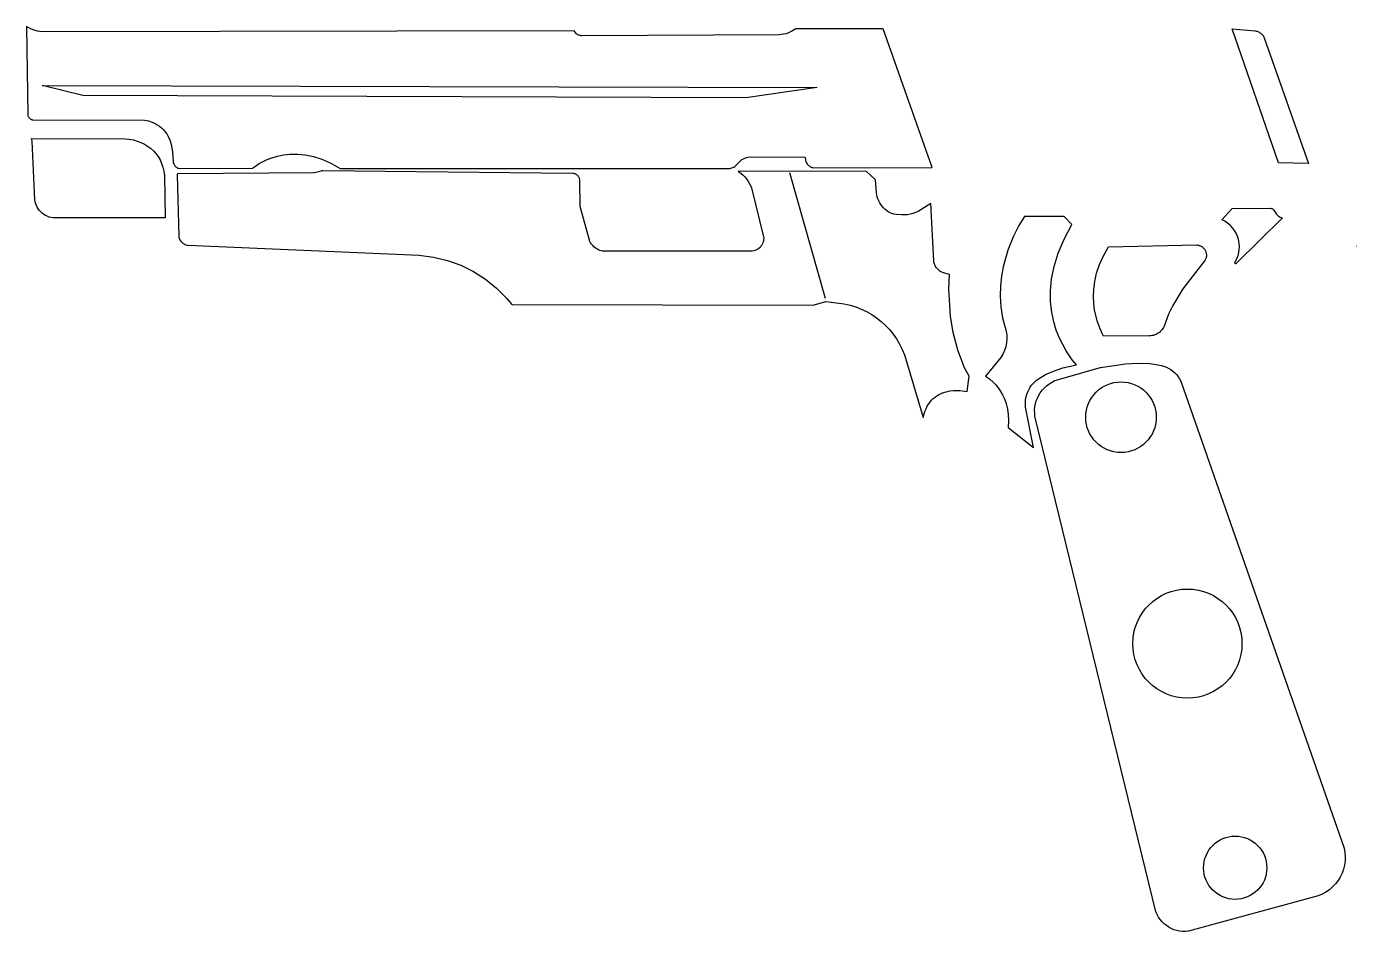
# Model space of a CAD drawing. Header units: metres. Extents: x 44 to 162, y -154 to -74.
import ezdxf

# ---------------------------------------------------------------- set-up
doc = ezdxf.new("R2010")
doc.units = ezdxf.units.M

msp = doc.modelspace()

# ---------------------------------------------------------------- linework, layer by layer
for points in [[(119.64797, -73.805288), (111.934498, -73.805288), (111.590328, -74.014838), (111.412782, -74.102468), (111.229902, -74.177144), (111.04245, -74.238866), (110.851188, -74.287126), (110.656624, -74.321924), (110.459774, -74.343006), (92.975684, -74.425048), (92.905326, -74.416158), (92.836238, -74.401426), (92.768674, -74.380852), (92.703142, -74.35469), (92.64015, -74.32294), (92.579698, -74.285602), (92.522548, -74.24293), (92.291916, -73.99401), (45.200062, -74.063352), (44.993052, -74.041762), (44.788582, -74.005694), (44.587414, -73.955402), (44.39031, -73.89114), (44.198032, -73.812908), (44.011088, -73.721214), (43.818048, -73.608184), (43.919902, -81.418176), (43.92803, -81.46796), (43.940984, -81.515966), (43.95851, -81.56194), (43.9801, -81.605628), (44.005754, -81.64703), (44.034964, -81.685638), (44.06773, -81.721198), (44.103798, -81.753456), (44.14266, -81.782158), (44.184316, -81.80705), (44.228512, -81.828132), (44.27474, -81.844896), (44.323, -81.857088), (44.373038, -81.864454), (54.259988, -81.898236), (54.600856, -81.964022), (54.792372, -82.021934), (54.999382, -82.101182), (55.200296, -82.195924), (55.39359, -82.305652), (55.577994, -82.429858), (55.75173, -82.568034), (55.913528, -82.719672), (56.06161, -82.884518), (56.228996, -83.11007), (56.394858, -83.401916), (56.522366, -83.71078), (56.617108, -84.032852), (56.729122, -84.700618), (56.782462, -85.576918), (56.790844, -85.61959), (56.804306, -85.666326), (56.845708, -85.76818), (56.906668, -85.873844), (56.944514, -85.925406), (56.987186, -85.974936), (57.034684, -86.021164), (57.086754, -86.063074), (57.14365, -86.09965), (57.205372, -86.129622), (57.27192, -86.152228), (57.343294, -86.166198), (63.833502, -86.130892), (63.983362, -86.015322), (64.416432, -85.734906), (65.108074, -85.389212), (65.543176, -85.223096), (66.03365, -85.078062), (66.576448, -84.966556), (67.168268, -84.901024), (67.806316, -84.893912), (68.48729, -84.957666), (69.208142, -85.104732), (69.965824, -85.347556), (70.757034, -85.698838), (71.578978, -86.17077), (106.067098, -86.165182), (106.163364, -86.149434), (106.257344, -86.124034), (106.348022, -86.089236), (106.43489, -86.045548), (106.517186, -85.993478), (106.594402, -85.93328), (107.048046, -85.475318), (107.163616, -85.386672), (107.28706, -85.31098), (107.417108, -85.248242), (107.552998, -85.19922), (107.69346, -85.164422), (107.837478, -85.144102), (112.750854, -85.15604), (112.778794, -85.392768), (112.797082, -85.46846), (112.82172, -85.542374), (112.852454, -85.614002), (112.88903, -85.682836), (112.93094, -85.748622), (112.97793, -85.810598), (113.029492, -85.868256), (113.085372, -85.921088), (113.145316, -85.968586), (113.20907, -86.010242), (113.276126, -86.045548), (113.34623, -86.073996), (113.418874, -86.095078), (113.493804, -86.108286), (123.994164, -86.088982), (119.649494, -73.805034)], [(154.664156, -85.670644), (150.55469, -73.805288), (152.610566, -73.983342), (152.68575, -73.998074), (152.759156, -74.01814), (152.830276, -74.043286), (152.89911, -74.073258), (152.965404, -74.108056), (153.028904, -74.147426), (153.08961, -74.191114), (153.147014, -74.238866), (153.200862, -74.290682), (153.251154, -74.346308), (153.297382, -74.40549), (153.339546, -74.468228), (153.377392, -74.534268), (153.410412, -74.603356), (157.32252, -85.74278), (154.664156, -85.670898)], [(45.183552, -78.836774), (113.827306, -78.988412), (107.514136, -79.923894), (48.794924, -79.708502), (45.183552, -78.836774)], [(56.082184, -90.547698), (46.156626, -90.538554), (45.978572, -90.511376), (45.806614, -90.46718), (45.641768, -90.406982), (45.484796, -90.331544), (45.336714, -90.241882), (45.198538, -90.138758), (45.07103, -90.023188), (44.955206, -89.895934), (44.851828, -89.758012), (44.761912, -89.610184), (44.68622, -89.453466), (44.625768, -89.288874), (44.581318, -89.116916), (44.553886, -88.938862), (44.30014, -83.752436), (44.258484, -83.52409), (52.540154, -83.53806), (52.913026, -83.579462), (53.271674, -83.648042), (53.614574, -83.743292), (53.940456, -83.864704), (54.24805, -84.01177), (54.535832, -84.184236), (54.802532, -84.38134), (55.04688, -84.603082), (55.267352, -84.8487), (55.462678, -85.11794), (55.631588, -85.41004), (55.772558, -85.724746), (55.884318, -86.061804), (55.965344, -86.420452), (56.014366, -86.800436), (56.08193, -90.547444)], [(125.528324, -95.55226), (125.00356, -95.41383), (124.906024, -95.37573), (124.812806, -95.330264), (124.72416, -95.277686), (124.640594, -95.218504), (124.562362, -95.153226), (124.489718, -95.082106), (124.422916, -95.005652), (124.362464, -94.924118), (124.308362, -94.838012), (124.261118, -94.747588), (124.22124, -94.653354), (124.188728, -94.555564), (124.16409, -94.454726), (124.14758, -94.351094), (123.895612, -89.279222), (122.749564, -89.9668), (122.532394, -90.075512), (122.299984, -90.15984), (122.056398, -90.221562), (121.8057, -90.262456), (121.298208, -90.289126), (120.808496, -90.254074), (120.62206, -90.219276), (120.443244, -90.165428), (120.272556, -90.0938), (120.110758, -90.005408), (119.958358, -89.90203), (119.815864, -89.784682), (119.683784, -89.654634), (119.562626, -89.51341), (119.452898, -89.36228), (119.355108, -89.202514), (119.270018, -89.035382), (119.197882, -88.862154), (119.139462, -88.684354), (119.095266, -88.503252), (119.065802, -88.320118), (118.970298, -87.178642), (118.192804, -86.43493), (106.832908, -86.414102), (107.246928, -86.744302), (107.409488, -86.905592), (107.55757, -87.079328), (107.690412, -87.264494), (107.807252, -87.460074), (107.907582, -87.665052), (107.99064, -87.878412), (109.075728, -92.211906), (109.084872, -92.346018), (109.078522, -92.47759), (109.05744, -92.605606), (109.022388, -92.72905), (108.974128, -92.846906), (108.913422, -92.958412), (108.841032, -93.062298), (108.75772, -93.157802), (108.664248, -93.243654), (108.561632, -93.319092), (108.45038, -93.3831), (108.331254, -93.434662), (108.20527, -93.472762), (108.072936, -93.496384), (94.940374, -93.499178), (94.816422, -93.483684), (94.695518, -93.458284), (94.577916, -93.423232), (94.464378, -93.379036), (94.355158, -93.32595), (94.250764, -93.264482), (94.151958, -93.19514), (94.058994, -93.117924), (93.97238, -93.033596), (93.892624, -92.942156), (93.81998, -92.844112), (93.75521, -92.739972), (93.698822, -92.62999), (93.65107, -92.514674), (92.83573, -89.549732), (92.816934, -87.220044), (92.806012, -87.151464), (92.788486, -87.08517), (92.764864, -87.02167), (92.7354, -86.961472), (92.700348, -86.904576), (92.660216, -86.85149), (92.615258, -86.802722), (92.565728, -86.758526), (92.512134, -86.719156), (92.45473, -86.684866), (92.394024, -86.656164), (92.33027, -86.633304), (92.263722, -86.616794), (92.194888, -86.606888), (70.034658, -86.37905), (69.97192, -86.384638), (69.90969, -86.394544), (69.311266, -86.56447), (69.286374, -86.568026), (57.232296, -86.6394), (57.223152, -86.640924), (57.214516, -86.64321), (57.206134, -86.646258), (57.19826, -86.650068), (57.190894, -86.65464), (57.184036, -86.659974), (57.177686, -86.66607), (57.171844, -86.672674), (57.166764, -86.679786), (57.162446, -86.687406), (57.15889, -86.695534), (57.156096, -86.703916), (57.154064, -86.712806), (57.152794, -86.72195), (57.29351, -92.1639), (57.30875, -92.25153), (57.331864, -92.336366), (57.362598, -92.417646), (57.400698, -92.495116), (57.445402, -92.568268), (57.49671, -92.636848), (57.55386, -92.700094), (57.616598, -92.758006), (57.684416, -92.809822), (57.75706, -92.855288), (57.834022, -92.89415), (57.915048, -92.9259), (57.99963, -92.95003), (58.08726, -92.966032), (78.577948, -93.849444), (79.857854, -94.020132), (81.09331, -94.31782), (82.276442, -94.741492), (83.399376, -95.29064), (84.454238, -95.964502), (85.433154, -96.762062), (86.32825, -97.682812), (86.742016, -98.189034), (86.811612, -98.223324), (113.472722, -98.26752), (114.58067, -97.934272), (116.221764, -98.149918), (116.738654, -98.271076), (117.241066, -98.428556), (117.727476, -98.621342), (118.196106, -98.84791), (118.645686, -99.10699), (119.074438, -99.397058), (119.480584, -99.716844), (119.8626, -100.065078), (120.219216, -100.440236), (120.5484, -100.841048), (120.848882, -101.266244), (121.118884, -101.7143), (121.356882, -102.183946), (121.561098, -102.673912), (123.200668, -108.230924), (123.358402, -107.68711), (123.4567, -107.447842), (123.566682, -107.229402), (123.687078, -107.030774), (123.816872, -106.850942), (123.955302, -106.689144), (124.101098, -106.544618), (124.253244, -106.416348), (124.41047, -106.303318), (124.572014, -106.204766), (124.903738, -106.047794), (125.23978, -105.93832), (125.572012, -105.868978), (125.891798, -105.833164), (126.461266, -105.83291), (126.881128, -105.881424), (127.093726, -105.92435), (127.2667, -104.569768), (126.876556, -103.808022), (126.271274, -102.249478), (125.867414, -100.702872), (125.626622, -99.238562), (125.480318, -96.838262), (125.53061, -95.554546)], [(114.57178, -97.67062), (111.410496, -86.546436)], [(136.3726, -91.115896), (135.690356, -90.411554), (132.191252, -90.433652), (131.687062, -91.233498), (131.20624, -92.166694), (130.705606, -93.396562), (130.284728, -94.878652), (130.135376, -95.700342), (130.043428, -96.568514), (130.021076, -97.47758), (130.08102, -98.421952), (130.235452, -99.396296), (130.545078, -100.566728), (130.606546, -100.914454), (130.622802, -101.264212), (130.595116, -101.611938), (130.524758, -101.953568), (130.413252, -102.285038), (130.261868, -102.602538), (130.07213, -102.902004), (128.714246, -104.570784), (128.813052, -104.628188), (129.070862, -104.80802), (129.430272, -105.121964), (129.63017, -105.333038), (129.833878, -105.581958), (130.034284, -105.870502), (130.224022, -106.19994), (130.39598, -106.571796), (130.543046, -106.987594), (130.658108, -107.448604), (130.7338, -107.95635), (130.76301, -108.51261), (130.738626, -109.118654), (132.983224, -110.879128), (132.278628, -107.313476), (132.26161, -107.102148), (132.260848, -106.891836), (132.276088, -106.683556), (132.307076, -106.47807), (132.353304, -106.276394), (132.414518, -106.07929), (132.490464, -105.887774), (132.580634, -105.702862), (132.684774, -105.525316), (132.80263, -105.356152), (132.933948, -105.196132), (133.07822, -105.046272), (133.234938, -104.907588), (133.404102, -104.780842), (134.043166, -104.423718), (134.75335, -104.111044), (135.581136, -103.82885), (136.788144, -103.546656), (136.411208, -103.105966), (135.85825, -102.311962), (135.26389, -101.18217), (134.993126, -100.496878), (134.76224, -99.73437), (134.58825, -98.896678), (134.48792, -97.986342), (134.478014, -97.00514), (134.575296, -95.955612), (134.79653, -94.83979), (135.15848, -93.65996), (135.678164, -92.418154), (136.372092, -91.116912)], [(151.131778, -92.456508), (151.041354, -92.174568), (150.918926, -91.905074), (150.76678, -91.651074), (150.587456, -91.415362), (150.38324, -91.200732), (150.156672, -91.009978), (149.910292, -90.846148), (149.646386, -90.712036), (150.56358, -89.704672), (153.948384, -89.698576), (154.02941, -89.70772), (154.06878, -89.716356), (154.106626, -89.728548), (154.142948, -89.744804), (154.176984, -89.765632), (154.208734, -89.791794), (154.236674, -89.821512), (154.261566, -89.854278), (154.420062, -90.12682), (154.484832, -90.210386), (154.55773, -90.287094), (154.63774, -90.356436), (154.7241, -90.41765), (154.816048, -90.470228), (154.912568, -90.513408), (155.013152, -90.546682), (150.938992, -94.561914), (150.917148, -94.578678), (150.896066, -94.591378), (150.885906, -94.59595), (150.876254, -94.599252), (150.871682, -94.600268), (150.86711, -94.60103), (150.862538, -94.601284), (150.85822, -94.601284), (150.854156, -94.600776), (150.850092, -94.59976), (150.846282, -94.598236), (150.842472, -94.596458), (150.838916, -94.594172), (150.835614, -94.591378), (150.832312, -94.588076), (150.829264, -94.584266), (150.82647, -94.579694), (150.82393, -94.574614), (150.819104, -94.56293), (150.815294, -94.548706), (150.812246, -94.531942), (150.811484, -94.521274), (150.811738, -94.509844), (150.813008, -94.497906), (150.818088, -94.472506), (150.826724, -94.445328), (150.85187, -94.386654), (151.013922, -94.098618), (151.096472, -93.865446), (151.15794, -93.621352), (151.198072, -93.355414), (151.21128, -93.066362), (151.192738, -92.777564), (151.132794, -92.457524)], [(139.614148, -93.094302), (147.437856, -92.944442), (147.507706, -92.950792), (147.57527, -92.962222), (147.640548, -92.978478), (147.703286, -92.999306), (147.763484, -93.024198), (147.821142, -93.053154), (147.876006, -93.086174), (147.927822, -93.12275), (147.976844, -93.162628), (148.065236, -93.251528), (148.140166, -93.35135), (148.200872, -93.460062), (148.246592, -93.575886), (148.27631, -93.697044), (148.289264, -93.821504), (148.289264, -93.884496), (148.284692, -93.947742), (148.275294, -94.010988), (148.261324, -94.073726), (148.242274, -94.135956), (148.218398, -94.197678), (148.189442, -94.258384), (148.155152, -94.31782), (146.210528, -96.840294), (145.30832, -98.314256), (144.941798, -99.059492), (144.537684, -100.141786), (144.485868, -100.246942), (144.426178, -100.346764), (144.358868, -100.440744), (144.2847, -100.528628), (144.203928, -100.609908), (144.11706, -100.684584), (144.024604, -100.752148), (143.927068, -100.812346), (143.824706, -100.864924), (143.71828, -100.909374), (143.608044, -100.945696), (143.494506, -100.973382), (143.378174, -100.992178), (143.259556, -101.00183), (139.1793, -101.0031), (139.08659, -100.842064), (138.865356, -100.380292), (138.600942, -99.649788), (138.378438, -98.68281), (138.309604, -98.120708), (138.283188, -97.511616), (138.309858, -96.859598), (138.400282, -96.168464), (138.565128, -95.442278), (138.815064, -94.685358), (139.160758, -93.90126), (139.612878, -93.094302)], [(161.554668, -93.022928), (161.566606, -93.022928)], [(135.073644, -104.875838), (138.917426, -103.80345), (141.132052, -103.46182), (142.22857, -103.403908), (143.285718, -103.445564), (143.832834, -103.515922), (144.323308, -103.623364), (144.759934, -103.776272), (144.958816, -103.872284), (145.145252, -103.98252), (145.319496, -104.10825), (145.481802, -104.25049), (145.632678, -104.410256), (145.772378, -104.58831), (145.90141, -104.785922), (146.020028, -105.004108), (160.48736, -146.348704), (160.555178, -146.732244), (160.581086, -147.11426), (160.566608, -147.491958), (160.513268, -147.862798), (160.42259, -148.223732), (160.296098, -148.57222), (160.135316, -148.905468), (159.941514, -149.220682), (159.71647, -149.515068), (159.461454, -149.786086), (159.178244, -150.030942), (158.86811, -150.246842), (158.532576, -150.430992), (158.173166, -150.580598), (146.694906, -153.692606), (146.429476, -153.720038), (146.16684, -153.720292), (145.908268, -153.694638), (145.655792, -153.643838), (145.410936, -153.568908), (145.175224, -153.471118), (144.950434, -153.35123), (144.73809, -153.21026), (144.53997, -153.049224), (144.357852, -152.869138), (144.19326, -152.670764), (144.047718, -152.455372), (143.923004, -152.223978), (143.820896, -151.977344), (133.106922, -108.10367), (133.079236, -107.825032), (133.077966, -107.54868), (133.102096, -107.276138), (133.150864, -107.00893), (133.223254, -106.748834), (133.318758, -106.49712), (133.43636, -106.255566), (133.575298, -106.025696), (133.734556, -105.809034), (133.913626, -105.607358), (134.111492, -105.421938), (134.327138, -105.254552), (134.560056, -105.106724), (134.80923, -104.979978), (135.073898, -104.876092)], [(143.84909, -108.196888), (143.832834, -108.516674), (143.785336, -108.827062), (143.708374, -109.126782), (143.603218, -109.414056), (143.471646, -109.68736), (143.314928, -109.94517), (143.134842, -110.185962), (142.933166, -110.407958), (142.71117, -110.609888), (142.470378, -110.789974), (142.212568, -110.946692), (141.939264, -111.078264), (141.65199, -111.18342), (141.35227, -111.260382), (141.041882, -111.30788), (140.722096, -111.324136), (140.40231, -111.30788), (140.091922, -111.260382), (139.792202, -111.18342), (139.504928, -111.078264), (139.231624, -110.946692), (138.973814, -110.789974), (138.733022, -110.609888), (138.511026, -110.407958), (138.309096, -110.185962), (138.12901, -109.94517), (137.972292, -109.68736), (137.84072, -109.414056), (137.735564, -109.126782), (137.658602, -108.827062), (137.611104, -108.516674), (137.594848, -108.196888), (137.611104, -107.877102), (137.658602, -107.566714), (137.735564, -107.266994), (137.84072, -106.97972), (137.972292, -106.706416), (138.12901, -106.448606), (138.309096, -106.207814), (138.511026, -105.985818), (138.733022, -105.783888), (138.973814, -105.603802), (139.231624, -105.447084), (139.504928, -105.315512), (139.792202, -105.210356), (140.091922, -105.133394), (140.40231, -105.085896), (140.722096, -105.06964), (141.041882, -105.085896), (141.35227, -105.133394), (141.65199, -105.210356), (141.939264, -105.315512), (142.212568, -105.447084), (142.470378, -105.603802), (142.71117, -105.783888), (142.933166, -105.985818), (143.134842, -106.207814), (143.314928, -106.448606), (143.471646, -106.706416), (143.603218, -106.97972), (143.708374, -107.266994), (143.785336, -107.566714), (143.832834, -107.877102), (143.84909, -108.196888)], [(151.436324, -128.239774), (151.411432, -128.734058), (151.33828, -129.214118), (151.219154, -129.677414), (151.056594, -130.12166), (150.85314, -130.544316), (150.611078, -130.942842), (150.332694, -131.314952), (150.020782, -131.65836), (149.677374, -131.970272), (149.305264, -132.248656), (148.906738, -132.490718), (148.484082, -132.694426), (148.039836, -132.856986), (147.57654, -132.976112), (147.09648, -133.049264), (146.602196, -133.074156), (146.107912, -133.049264), (145.627852, -132.976112), (145.164556, -132.856986), (144.72031, -132.694426), (144.297654, -132.490718), (143.899128, -132.248656), (143.527018, -131.970272), (143.18361, -131.65836), (142.871698, -131.314952), (142.593314, -130.942842), (142.351252, -130.544316), (142.147798, -130.12166), (141.985238, -129.677414), (141.866112, -129.214118), (141.79296, -128.734058), (141.768068, -128.239774), (141.79296, -127.74549), (141.866112, -127.26543), (141.985238, -126.802134), (142.147798, -126.357888), (142.351252, -125.935232), (142.593314, -125.536706), (142.871698, -125.164596), (143.18361, -124.821188), (143.527018, -124.509276), (143.899128, -124.230892), (144.297654, -123.98883), (144.72031, -123.785376), (145.164556, -123.622816), (145.627852, -123.50369), (146.107912, -123.430538), (146.602196, -123.405646), (147.09648, -123.430538), (147.57654, -123.50369), (148.039836, -123.622816), (148.484082, -123.785376), (148.906738, -123.98883), (149.305264, -124.230892), (149.677374, -124.509276), (150.020782, -124.821188), (150.332694, -125.164596), (150.611078, -125.536706), (150.85314, -125.935232), (151.056594, -126.357888), (151.219154, -126.802134), (151.33828, -127.26543), (151.411432, -127.74549), (151.436324, -128.239774)], [(153.63444, -148.084032), (153.619962, -148.370544), (153.577544, -148.648674), (153.508456, -148.917152), (153.414222, -149.174454), (153.296112, -149.41931), (153.15565, -149.65045), (152.99436, -149.866096), (152.813512, -150.064978), (152.61463, -150.245826), (152.398984, -150.407116), (152.168098, -150.547578), (151.923242, -150.665434), (151.66594, -150.759668), (151.397462, -150.828756), (151.119332, -150.871174), (150.83282, -150.885652), (150.546308, -150.871174), (150.268178, -150.828756), (149.9997, -150.759668), (149.742398, -150.665434), (149.497542, -150.547578), (149.266402, -150.407116), (149.050756, -150.245826), (148.851874, -150.064978), (148.671026, -149.866096), (148.509736, -149.65045), (148.369274, -149.41931), (148.251164, -149.174454), (148.15693, -148.917152), (148.087842, -148.648674), (148.045424, -148.370544), (148.030946, -148.084032), (148.045424, -147.79752), (148.087842, -147.51939), (148.15693, -147.250912), (148.251164, -146.99361), (148.369274, -146.748754), (148.509736, -146.517614), (148.671026, -146.301968), (148.851874, -146.103086), (149.050756, -145.922238), (149.266402, -145.760948), (149.497542, -145.620486), (149.742398, -145.50263), (149.9997, -145.408396), (150.268178, -145.339308), (150.546308, -145.29689), (150.83282, -145.282412), (151.119332, -145.29689), (151.397462, -145.339308), (151.66594, -145.408396), (151.923242, -145.50263), (152.168098, -145.620486), (152.398984, -145.760948), (152.61463, -145.922238), (152.813512, -146.103086), (152.99436, -146.301968), (153.15565, -146.517614), (153.296112, -146.748754), (153.414222, -146.99361), (153.508456, -147.250912), (153.577544, -147.51939), (153.619962, -147.79752), (153.63444, -148.084032)]]:
    msp.add_lwpolyline(points)

doc.saveas('drawing.dxf')
